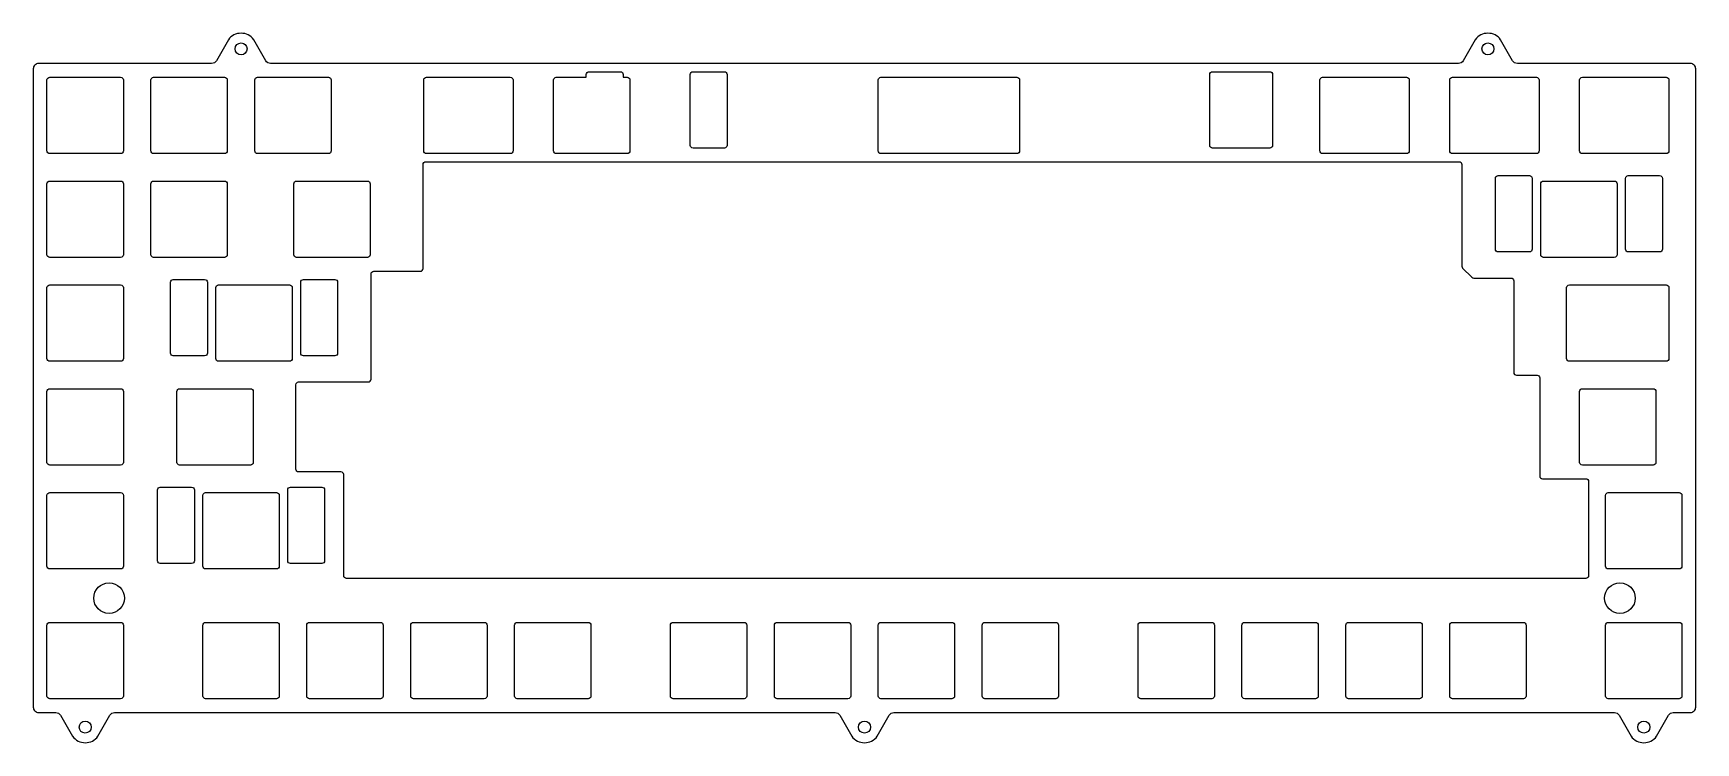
# Model space of a CAD drawing. Header units: millimetres. Extents: x -305 to 0, y -1 to 129.
import ezdxf

# ---------------------------------------------------------------- set-up
doc = ezdxf.new("R2010")
doc.units = ezdxf.units.MM
doc.layers.get('0').update_dxf_attribs({"linetype": 'CONTINUOUS'})

msp = doc.modelspace()

# ---------------------------------------------------------------- linework, layer by layer
for points in [[(-303.8, 123.82, 0.414214), (-304.8, 122.82), (-304.8, 5.76, 0.414214), (-303.8, 4.76), (-300.67, 4.76, -0.269353), (-299.8, 4.26), (-297.6, 0.41, 0.511628), (-292.94, 0.41), (-290.75, 4.26, -0.269353), (-289.88, 4.76), (-157.79, 4.76, -0.269353), (-156.93, 4.26), (-154.73, 0.41, 0.511628), (-150.07, 0.41), (-147.87, 4.26, -0.269353), (-147.01, 4.76), (-14.92, 4.76, -0.269353), (-14.05, 4.26), (-11.85, 0.41, 0.511628), (-7.19, 0.41), (-5, 4.26, -0.269353), (-4.13, 4.76), (-1, 4.76, 0.414214), (0, 5.76), (0, 122.82, 0.414214), (-1, 123.82), (-32.71, 123.82, -0.269353), (-33.58, 124.33), (-35.77, 128.18, 0.511628), (-40.43, 128.18), (-42.63, 124.33, -0.269353), (-43.49, 123.82), (-261.31, 123.82, -0.269353), (-262.17, 124.33), (-264.37, 128.18, 0.511628), (-269.03, 128.18), (-271.23, 124.33, -0.269353), (-272.09, 123.82)], [(-303.8, 123.82, 0.414214), (-304.8, 122.82), (-304.8, 5.76, 0.414214), (-303.8, 4.76), (-300.67, 4.76, -0.269353), (-299.8, 4.26), (-297.6, 0.41, 0.511628), (-292.94, 0.41), (-290.75, 4.26, -0.269353), (-289.88, 4.76), (-157.79, 4.76, -0.269353), (-156.93, 4.26), (-154.73, 0.41, 0.511628), (-150.07, 0.41), (-147.87, 4.26, -0.269353), (-147.01, 4.76), (-14.92, 4.76, -0.269353), (-14.05, 4.26), (-11.85, 0.41, 0.511628), (-7.19, 0.41), (-5, 4.26, -0.269353), (-4.13, 4.76), (-1, 4.76, 0.414214), (0, 5.76), (0, 122.82, 0.414214), (-1, 123.82), (-32.71, 123.82, -0.269353), (-33.58, 124.33), (-35.77, 128.18, 0.511628), (-40.43, 128.18), (-42.63, 124.33, -0.269353), (-43.49, 123.82), (-261.31, 123.82, -0.269353), (-262.17, 124.33), (-264.37, 128.18, 0.511628), (-269.03, 128.18), (-271.23, 124.33, -0.269353), (-272.09, 123.82)], [(-196.65, 121.8), (-196.65, 121.3), (-195.91, 121.3, -0.414214), (-195.41, 120.8), (-195.41, 107.8, -0.414214), (-195.91, 107.3), (-208.91, 107.3, -0.414214), (-209.41, 107.8), (-209.41, 120.8, -0.414214), (-208.91, 121.3), (-203.4, 121.3), (-203.4, 121.8, -0.414214), (-202.9, 122.3), (-197.15, 122.3, -0.414214)], [(-196.65, 121.8), (-196.65, 121.3), (-195.91, 121.3, -0.414214), (-195.41, 120.8), (-195.41, 107.8, -0.414214), (-195.91, 107.3), (-208.91, 107.3, -0.414214), (-209.41, 107.8), (-209.41, 120.8, -0.414214), (-208.91, 121.3), (-203.4, 121.3), (-203.4, 121.8, -0.414214), (-202.9, 122.3), (-197.15, 122.3, -0.414214)], [(-184.34, 108.8), (-184.34, 121.8, -0.414214), (-183.84, 122.3), (-178.09, 122.3, -0.414214), (-177.59, 121.8), (-177.59, 108.8, -0.414214), (-178.09, 108.3), (-183.84, 108.3, -0.414214)], [(-184.34, 108.8), (-184.34, 121.8, -0.414214), (-183.84, 122.3), (-178.09, 122.3, -0.414214), (-177.59, 121.8), (-177.59, 108.8, -0.414214), (-178.09, 108.3), (-183.84, 108.3, -0.414214)], [(-88.6, 122.3), (-78.09, 122.3, -0.414214), (-77.59, 121.8), (-77.59, 108.8, -0.414214), (-78.09, 108.3), (-88.6, 108.3, -0.414214), (-89.1, 108.8), (-89.1, 121.8, -0.414214)], [(-88.6, 122.3), (-78.09, 122.3, -0.414214), (-77.59, 121.8), (-77.59, 108.8, -0.414214), (-78.09, 108.3), (-88.6, 108.3, -0.414214), (-89.1, 108.8), (-89.1, 121.8, -0.414214)], [(-288.78, 107.3), (-301.78, 107.3, -0.414214), (-302.28, 107.8), (-302.28, 120.8, -0.414214), (-301.78, 121.3), (-288.78, 121.3, -0.414214), (-288.28, 120.8), (-288.28, 107.8, -0.414214)], [(-288.78, 107.3), (-301.78, 107.3, -0.414214), (-302.28, 107.8), (-302.28, 120.8, -0.414214), (-301.78, 121.3), (-288.78, 121.3, -0.414214), (-288.28, 120.8), (-288.28, 107.8, -0.414214)], [(-269.73, 107.3), (-282.73, 107.3, -0.414214), (-283.23, 107.8), (-283.23, 120.8, -0.414214), (-282.73, 121.3), (-269.73, 121.3, -0.414214), (-269.23, 120.8), (-269.23, 107.8, -0.414214)], [(-269.73, 107.3), (-282.73, 107.3, -0.414214), (-283.23, 107.8), (-283.23, 120.8, -0.414214), (-282.73, 121.3), (-269.73, 121.3, -0.414214), (-269.23, 120.8), (-269.23, 107.8, -0.414214)], [(-250.68, 107.3), (-263.68, 107.3, -0.414214), (-264.18, 107.8), (-264.18, 120.8, -0.414214), (-263.68, 121.3), (-250.68, 121.3, -0.414214), (-250.18, 120.8), (-250.18, 107.8, -0.414214)], [(-250.68, 107.3), (-263.68, 107.3, -0.414214), (-264.18, 107.8), (-264.18, 120.8, -0.414214), (-263.68, 121.3), (-250.68, 121.3, -0.414214), (-250.18, 120.8), (-250.18, 107.8, -0.414214)], [(-232.72, 121.3), (-217.34, 121.3, -0.414214), (-216.84, 120.8), (-216.84, 107.8, -0.414214), (-217.34, 107.3), (-232.72, 107.3, -0.414214), (-233.22, 107.8), (-233.22, 120.8, -0.414214)], [(-232.72, 121.3), (-217.34, 121.3, -0.414214), (-216.84, 120.8), (-216.84, 107.8, -0.414214), (-217.34, 107.3), (-232.72, 107.3, -0.414214), (-233.22, 107.8), (-233.22, 120.8, -0.414214)], [(-124.47, 107.3), (-149.38, 107.3, -0.414214), (-149.88, 107.8), (-149.88, 120.8, -0.414214), (-149.38, 121.3), (-124.47, 121.3, -0.414214), (-123.97, 120.8), (-123.97, 107.8, -0.414214)], [(-124.47, 107.3), (-149.38, 107.3, -0.414214), (-149.88, 107.8), (-149.88, 120.8, -0.414214), (-149.38, 121.3), (-124.47, 121.3, -0.414214), (-123.97, 120.8), (-123.97, 107.8, -0.414214)], [(-53.03, 107.3), (-68.41, 107.3, -0.414214), (-68.91, 107.8), (-68.91, 120.8, -0.414214), (-68.41, 121.3), (-53.03, 121.3, -0.414214), (-52.53, 120.8), (-52.53, 107.8, -0.414214)], [(-53.03, 107.3), (-68.41, 107.3, -0.414214), (-68.91, 107.8), (-68.91, 120.8, -0.414214), (-68.41, 121.3), (-53.03, 121.3, -0.414214), (-52.53, 120.8), (-52.53, 107.8, -0.414214)], [(-29.22, 107.3), (-44.6, 107.3, -0.414214), (-45.1, 107.8), (-45.1, 120.8, -0.414214), (-44.6, 121.3), (-29.22, 121.3, -0.414214), (-28.72, 120.8), (-28.72, 107.8, -0.414214)], [(-29.22, 107.3), (-44.6, 107.3, -0.414214), (-45.1, 107.8), (-45.1, 120.8, -0.414214), (-44.6, 121.3), (-29.22, 121.3, -0.414214), (-28.72, 120.8), (-28.72, 107.8, -0.414214)], [(-5.41, 107.3), (-20.79, 107.3, -0.414214), (-21.29, 107.8), (-21.29, 120.8, -0.414214), (-20.79, 121.3), (-5.41, 121.3, -0.414214), (-4.91, 120.8), (-4.91, 107.8, -0.414214)], [(-5.41, 107.3), (-20.79, 107.3, -0.414214), (-21.29, 107.8), (-21.29, 120.8, -0.414214), (-20.79, 121.3), (-5.41, 121.3, -0.414214), (-4.91, 120.8), (-4.91, 107.8, -0.414214)], [(-256.65, 49.4), (-256.65, 64.9, -0.414214), (-256.15, 65.4), (-243.36, 65.4, 0.414214), (-242.86, 65.9), (-242.86, 85.2, -0.414214), (-242.36, 85.7), (-233.84, 85.7, 0.414214), (-233.34, 86.2), (-233.34, 105.3, -0.414214), (-232.84, 105.8), (-43.39, 105.8, -0.414214), (-42.89, 105.3), (-42.89, 86.66, 0.198912), (-42.74, 86.3), (-41.03, 84.6, 0.198912), (-40.68, 84.45), (-33.86, 84.45, -0.414214), (-33.36, 83.95), (-33.36, 67.15, 0.414214), (-32.86, 66.65), (-29.1, 66.65, -0.414214), (-28.6, 66.15), (-28.6, 48.15, 0.414214), (-28.1, 47.65), (-20.15, 47.65, -0.414214), (-19.65, 47.15), (-19.65, 29.86, -0.414214), (-20.15, 29.36), (-247.38, 29.36, -0.414214), (-247.88, 29.86), (-247.88, 48.4, 0.414214), (-248.38, 48.9), (-256.15, 48.9, -0.414214)], [(-256.65, 49.4), (-256.65, 64.9, -0.414214), (-256.15, 65.4), (-243.36, 65.4, 0.414214), (-242.86, 65.9), (-242.86, 85.2, -0.414214), (-242.36, 85.7), (-233.84, 85.7, 0.414214), (-233.34, 86.2), (-233.34, 105.3, -0.414214), (-232.84, 105.8), (-43.39, 105.8, -0.414214), (-42.89, 105.3), (-42.89, 86.66, 0.198912), (-42.74, 86.3), (-41.03, 84.6, 0.198912), (-40.68, 84.45), (-33.86, 84.45, -0.414214), (-33.36, 83.95), (-33.36, 67.15, 0.414214), (-32.86, 66.65), (-29.1, 66.65, -0.414214), (-28.6, 66.15), (-28.6, 48.15, 0.414214), (-28.1, 47.65), (-20.15, 47.65, -0.414214), (-19.65, 47.15), (-19.65, 29.86, -0.414214), (-20.15, 29.36), (-247.38, 29.36, -0.414214), (-247.88, 29.86), (-247.88, 48.4, 0.414214), (-248.38, 48.9), (-256.15, 48.9, -0.414214)], [(-302.28, 88.75), (-302.28, 101.75, -0.414214), (-301.78, 102.25), (-288.78, 102.25, -0.414214), (-288.28, 101.75), (-288.28, 88.75, -0.414214), (-288.78, 88.25), (-301.78, 88.25, -0.414214)], [(-302.28, 88.75), (-302.28, 101.75, -0.414214), (-301.78, 102.25), (-288.78, 102.25, -0.414214), (-288.28, 101.75), (-288.28, 88.75, -0.414214), (-288.78, 88.25), (-301.78, 88.25, -0.414214)], [(-269.73, 88.25), (-282.73, 88.25, -0.414214), (-283.23, 88.75), (-283.23, 101.75, -0.414214), (-282.73, 102.25), (-269.73, 102.25, -0.414214), (-269.23, 101.75), (-269.23, 88.75, -0.414214)], [(-269.73, 88.25), (-282.73, 88.25, -0.414214), (-283.23, 88.75), (-283.23, 101.75, -0.414214), (-282.73, 102.25), (-269.73, 102.25, -0.414214), (-269.23, 101.75), (-269.23, 88.75, -0.414214)], [(-243.53, 88.25), (-256.53, 88.25, -0.414214), (-257.03, 88.75), (-257.03, 101.75, -0.414214), (-256.53, 102.25), (-243.53, 102.25, -0.414214), (-243.03, 101.75), (-243.03, 88.75, -0.414214)], [(-243.53, 88.25), (-256.53, 88.25, -0.414214), (-257.03, 88.75), (-257.03, 101.75, -0.414214), (-256.53, 102.25), (-243.53, 102.25, -0.414214), (-243.03, 101.75), (-243.03, 88.75, -0.414214)], [(-30.49, 89.25), (-36.24, 89.25, -0.414214), (-36.74, 89.75), (-36.74, 102.75, -0.414214), (-36.24, 103.25), (-30.49, 103.25, -0.414214), (-29.99, 102.75), (-29.99, 89.75, -0.414214)], [(-30.49, 89.25), (-36.24, 89.25, -0.414214), (-36.74, 89.75), (-36.74, 102.75, -0.414214), (-36.24, 103.25), (-30.49, 103.25, -0.414214), (-29.99, 102.75), (-29.99, 89.75, -0.414214)], [(-14.93, 88.25), (-27.93, 88.25, -0.414214), (-28.43, 88.75), (-28.43, 101.75, -0.414214), (-27.93, 102.25), (-14.93, 102.25, -0.414214), (-14.43, 101.75), (-14.43, 88.75, -0.414214)], [(-14.93, 88.25), (-27.93, 88.25, -0.414214), (-28.43, 88.75), (-28.43, 101.75, -0.414214), (-27.93, 102.25), (-14.93, 102.25, -0.414214), (-14.43, 101.75), (-14.43, 88.75, -0.414214)], [(-12.87, 89.75), (-12.87, 102.75, -0.414214), (-12.37, 103.25), (-6.62, 103.25, -0.414214), (-6.12, 102.75), (-6.12, 89.75, -0.414214), (-6.62, 89.25), (-12.37, 89.25, -0.414214)], [(-12.87, 89.75), (-12.87, 102.75, -0.414214), (-12.37, 103.25), (-6.62, 103.25, -0.414214), (-6.12, 102.75), (-6.12, 89.75, -0.414214), (-6.62, 89.25), (-12.37, 89.25, -0.414214)], [(-288.78, 69.2), (-301.78, 69.2, -0.414214), (-302.28, 69.7), (-302.28, 82.7, -0.414214), (-301.78, 83.2), (-288.78, 83.2, -0.414214), (-288.28, 82.7), (-288.28, 69.7, -0.414214)], [(-288.78, 69.2), (-301.78, 69.2, -0.414214), (-302.28, 69.7), (-302.28, 82.7, -0.414214), (-301.78, 83.2), (-288.78, 83.2, -0.414214), (-288.28, 82.7), (-288.28, 69.7, -0.414214)], [(-273.38, 70.2), (-279.13, 70.2, -0.414214), (-279.63, 70.7), (-279.63, 83.7, -0.414214), (-279.13, 84.2), (-273.38, 84.2, -0.414214), (-272.88, 83.7), (-272.88, 70.7, -0.414214)], [(-273.38, 70.2), (-279.13, 70.2, -0.414214), (-279.63, 70.7), (-279.63, 83.7, -0.414214), (-279.13, 84.2), (-273.38, 84.2, -0.414214), (-272.88, 83.7), (-272.88, 70.7, -0.414214)], [(-257.82, 69.2), (-270.82, 69.2, -0.414214), (-271.32, 69.7), (-271.32, 82.7, -0.414214), (-270.82, 83.2), (-257.82, 83.2, -0.414214), (-257.32, 82.7), (-257.32, 69.7, -0.414214)], [(-257.82, 69.2), (-270.82, 69.2, -0.414214), (-271.32, 69.7), (-271.32, 82.7, -0.414214), (-270.82, 83.2), (-257.82, 83.2, -0.414214), (-257.32, 82.7), (-257.32, 69.7, -0.414214)], [(-249.51, 70.2), (-255.26, 70.2, -0.414214), (-255.76, 70.7), (-255.76, 83.7, -0.414214), (-255.26, 84.2), (-249.51, 84.2, -0.414214), (-249.01, 83.7), (-249.01, 70.7, -0.414214)], [(-249.51, 70.2), (-255.26, 70.2, -0.414214), (-255.76, 70.7), (-255.76, 83.7, -0.414214), (-255.26, 84.2), (-249.51, 84.2, -0.414214), (-249.01, 83.7), (-249.01, 70.7, -0.414214)], [(-23.17, 83.2), (-5.41, 83.2, -0.414214), (-4.91, 82.7), (-4.91, 69.7, -0.414214), (-5.41, 69.2), (-23.17, 69.2, -0.414214), (-23.67, 69.7), (-23.67, 82.7, -0.414214)], [(-23.17, 83.2), (-5.41, 83.2, -0.414214), (-4.91, 82.7), (-4.91, 69.7, -0.414214), (-5.41, 69.2), (-23.17, 69.2, -0.414214), (-23.67, 69.7), (-23.67, 82.7, -0.414214)], [(-302.28, 50.65), (-302.28, 63.65, -0.414214), (-301.78, 64.15), (-288.78, 64.15, -0.414214), (-288.28, 63.65), (-288.28, 50.65, -0.414214), (-288.78, 50.15), (-301.78, 50.15, -0.414214)], [(-302.28, 50.65), (-302.28, 63.65, -0.414214), (-301.78, 64.15), (-288.78, 64.15, -0.414214), (-288.28, 63.65), (-288.28, 50.65, -0.414214), (-288.78, 50.15), (-301.78, 50.15, -0.414214)], [(-264.96, 50.15), (-277.96, 50.15, -0.414214), (-278.46, 50.65), (-278.46, 63.65, -0.414214), (-277.96, 64.15), (-264.96, 64.15, -0.414214), (-264.46, 63.65), (-264.46, 50.65, -0.414214)], [(-264.96, 50.15), (-277.96, 50.15, -0.414214), (-278.46, 50.65), (-278.46, 63.65, -0.414214), (-277.96, 64.15), (-264.96, 64.15, -0.414214), (-264.46, 63.65), (-264.46, 50.65, -0.414214)], [(-7.79, 50.15), (-20.79, 50.15, -0.414214), (-21.29, 50.65), (-21.29, 63.65, -0.414214), (-20.79, 64.15), (-7.79, 64.15, -0.414214), (-7.29, 63.65), (-7.29, 50.65, -0.414214)], [(-7.79, 50.15), (-20.79, 50.15, -0.414214), (-21.29, 50.65), (-21.29, 63.65, -0.414214), (-20.79, 64.15), (-7.79, 64.15, -0.414214), (-7.29, 63.65), (-7.29, 50.65, -0.414214)], [(-275.76, 32.1), (-281.51, 32.1, -0.414214), (-282.01, 32.6), (-282.01, 45.6, -0.414214), (-281.51, 46.1), (-275.76, 46.1, -0.414214), (-275.26, 45.6), (-275.26, 32.6, -0.414214)], [(-275.76, 32.1), (-281.51, 32.1, -0.414214), (-282.01, 32.6), (-282.01, 45.6, -0.414214), (-281.51, 46.1), (-275.76, 46.1, -0.414214), (-275.26, 45.6), (-275.26, 32.6, -0.414214)], [(-251.89, 32.1), (-257.64, 32.1, -0.414214), (-258.14, 32.6), (-258.14, 45.6, -0.414214), (-257.64, 46.1), (-251.89, 46.1, -0.414214), (-251.39, 45.6), (-251.39, 32.6, -0.414214)], [(-251.89, 32.1), (-257.64, 32.1, -0.414214), (-258.14, 32.6), (-258.14, 45.6, -0.414214), (-257.64, 46.1), (-251.89, 46.1, -0.414214), (-251.39, 45.6), (-251.39, 32.6, -0.414214)], [(-288.78, 31.1), (-301.78, 31.1, -0.414214), (-302.28, 31.6), (-302.28, 44.6, -0.414214), (-301.78, 45.1), (-288.78, 45.1, -0.414214), (-288.28, 44.6), (-288.28, 31.6, -0.414214)], [(-288.78, 31.1), (-301.78, 31.1, -0.414214), (-302.28, 31.6), (-302.28, 44.6, -0.414214), (-301.78, 45.1), (-288.78, 45.1, -0.414214), (-288.28, 44.6), (-288.28, 31.6, -0.414214)], [(-260.2, 31.1), (-273.2, 31.1, -0.414214), (-273.7, 31.6), (-273.7, 44.6, -0.414214), (-273.2, 45.1), (-260.2, 45.1, -0.414214), (-259.7, 44.6), (-259.7, 31.6, -0.414214)], [(-260.2, 31.1), (-273.2, 31.1, -0.414214), (-273.7, 31.6), (-273.7, 44.6, -0.414214), (-273.2, 45.1), (-260.2, 45.1, -0.414214), (-259.7, 44.6), (-259.7, 31.6, -0.414214)], [(-16.53, 31.6), (-16.53, 44.6, -0.414214), (-16.03, 45.1), (-3.03, 45.1, -0.414214), (-2.53, 44.6), (-2.53, 31.6, -0.414214), (-3.03, 31.1), (-16.03, 31.1, -0.414214)], [(-16.53, 31.6), (-16.53, 44.6, -0.414214), (-16.03, 45.1), (-3.03, 45.1, -0.414214), (-2.53, 44.6), (-2.53, 31.6, -0.414214), (-3.03, 31.1), (-16.03, 31.1, -0.414214)], [(-302.28, 7.79), (-302.28, 20.79, -0.414214), (-301.78, 21.29), (-288.78, 21.29, -0.414214), (-288.28, 20.79), (-288.28, 7.79, -0.414214), (-288.78, 7.29), (-301.78, 7.29, -0.414214)], [(-302.28, 7.79), (-302.28, 20.79, -0.414214), (-301.78, 21.29), (-288.78, 21.29, -0.414214), (-288.28, 20.79), (-288.28, 7.79, -0.414214), (-288.78, 7.29), (-301.78, 7.29, -0.414214)], [(-260.2, 7.29), (-273.2, 7.29, -0.414214), (-273.7, 7.79), (-273.7, 20.79, -0.414214), (-273.2, 21.29), (-260.2, 21.29, -0.414214), (-259.7, 20.79), (-259.7, 7.79, -0.414214)], [(-260.2, 7.29), (-273.2, 7.29, -0.414214), (-273.7, 7.79), (-273.7, 20.79, -0.414214), (-273.2, 21.29), (-260.2, 21.29, -0.414214), (-259.7, 20.79), (-259.7, 7.79, -0.414214)], [(-241.15, 7.29), (-254.15, 7.29, -0.414214), (-254.65, 7.79), (-254.65, 20.79, -0.414214), (-254.15, 21.29), (-241.15, 21.29, -0.414214), (-240.65, 20.79), (-240.65, 7.79, -0.414214)], [(-241.15, 7.29), (-254.15, 7.29, -0.414214), (-254.65, 7.79), (-254.65, 20.79, -0.414214), (-254.15, 21.29), (-241.15, 21.29, -0.414214), (-240.65, 20.79), (-240.65, 7.79, -0.414214)], [(-235.6, 7.79), (-235.6, 20.79, -0.414214), (-235.1, 21.29), (-222.1, 21.29, -0.414214), (-221.6, 20.79), (-221.6, 7.79, -0.414214), (-222.1, 7.29), (-235.1, 7.29, -0.414214)], [(-235.6, 7.79), (-235.6, 20.79, -0.414214), (-235.1, 21.29), (-222.1, 21.29, -0.414214), (-221.6, 20.79), (-221.6, 7.79, -0.414214), (-222.1, 7.29), (-235.1, 7.29, -0.414214)], [(-203.05, 7.29), (-216.05, 7.29, -0.414214), (-216.55, 7.79), (-216.55, 20.79, -0.414214), (-216.05, 21.29), (-203.05, 21.29, -0.414214), (-202.55, 20.79), (-202.55, 7.79, -0.414214)], [(-203.05, 7.29), (-216.05, 7.29, -0.414214), (-216.55, 7.79), (-216.55, 20.79, -0.414214), (-216.05, 21.29), (-203.05, 21.29, -0.414214), (-202.55, 20.79), (-202.55, 7.79, -0.414214)], [(-187.98, 7.79), (-187.98, 20.79, -0.414214), (-187.48, 21.29), (-174.48, 21.29, -0.414214), (-173.98, 20.79), (-173.98, 7.79, -0.414214), (-174.48, 7.29), (-187.48, 7.29, -0.414214)], [(-187.98, 7.79), (-187.98, 20.79, -0.414214), (-187.48, 21.29), (-174.48, 21.29, -0.414214), (-173.98, 20.79), (-173.98, 7.79, -0.414214), (-174.48, 7.29), (-187.48, 7.29, -0.414214)], [(-168.93, 7.79), (-168.93, 20.79, -0.414214), (-168.43, 21.29), (-155.43, 21.29, -0.414214), (-154.93, 20.79), (-154.93, 7.79, -0.414214), (-155.43, 7.29), (-168.43, 7.29, -0.414214)], [(-168.93, 7.79), (-168.93, 20.79, -0.414214), (-168.43, 21.29), (-155.43, 21.29, -0.414214), (-154.93, 20.79), (-154.93, 7.79, -0.414214), (-155.43, 7.29), (-168.43, 7.29, -0.414214)], [(-136.38, 7.29), (-149.38, 7.29, -0.414214), (-149.88, 7.79), (-149.88, 20.79, -0.414214), (-149.38, 21.29), (-136.38, 21.29, -0.414214), (-135.88, 20.79), (-135.88, 7.79, -0.414214)], [(-136.38, 7.29), (-149.38, 7.29, -0.414214), (-149.88, 7.79), (-149.88, 20.79, -0.414214), (-149.38, 21.29), (-136.38, 21.29, -0.414214), (-135.88, 20.79), (-135.88, 7.79, -0.414214)], [(-117.33, 7.29), (-130.33, 7.29, -0.414214), (-130.83, 7.79), (-130.83, 20.79, -0.414214), (-130.33, 21.29), (-117.33, 21.29, -0.414214), (-116.83, 20.79), (-116.83, 7.79, -0.414214)], [(-117.33, 7.29), (-130.33, 7.29, -0.414214), (-130.83, 7.79), (-130.83, 20.79, -0.414214), (-130.33, 21.29), (-117.33, 21.29, -0.414214), (-116.83, 20.79), (-116.83, 7.79, -0.414214)], [(-88.75, 7.29), (-101.75, 7.29, -0.414214), (-102.25, 7.79), (-102.25, 20.79, -0.414214), (-101.75, 21.29), (-88.75, 21.29, -0.414214), (-88.25, 20.79), (-88.25, 7.79, -0.414214)], [(-88.75, 7.29), (-101.75, 7.29, -0.414214), (-102.25, 7.79), (-102.25, 20.79, -0.414214), (-101.75, 21.29), (-88.75, 21.29, -0.414214), (-88.25, 20.79), (-88.25, 7.79, -0.414214)], [(-69.7, 7.29), (-82.7, 7.29, -0.414214), (-83.2, 7.79), (-83.2, 20.79, -0.414214), (-82.7, 21.29), (-69.7, 21.29, -0.414214), (-69.2, 20.79), (-69.2, 7.79, -0.414214)], [(-69.7, 7.29), (-82.7, 7.29, -0.414214), (-83.2, 7.79), (-83.2, 20.79, -0.414214), (-82.7, 21.29), (-69.7, 21.29, -0.414214), (-69.2, 20.79), (-69.2, 7.79, -0.414214)], [(-50.65, 7.29), (-63.65, 7.29, -0.414214), (-64.15, 7.79), (-64.15, 20.79, -0.414214), (-63.65, 21.29), (-50.65, 21.29, -0.414214), (-50.15, 20.79), (-50.15, 7.79, -0.414214)], [(-50.65, 7.29), (-63.65, 7.29, -0.414214), (-64.15, 7.79), (-64.15, 20.79, -0.414214), (-63.65, 21.29), (-50.65, 21.29, -0.414214), (-50.15, 20.79), (-50.15, 7.79, -0.414214)], [(-31.6, 7.29), (-44.6, 7.29, -0.414214), (-45.1, 7.79), (-45.1, 20.79, -0.414214), (-44.6, 21.29), (-31.6, 21.29, -0.414214), (-31.1, 20.79), (-31.1, 7.79, -0.414214)], [(-31.6, 7.29), (-44.6, 7.29, -0.414214), (-45.1, 7.79), (-45.1, 20.79, -0.414214), (-44.6, 21.29), (-31.6, 21.29, -0.414214), (-31.1, 20.79), (-31.1, 7.79, -0.414214)], [(-16.53, 7.79), (-16.53, 20.79, -0.414214), (-16.03, 21.29), (-3.03, 21.29, -0.414214), (-2.53, 20.79), (-2.53, 7.79, -0.414214), (-3.03, 7.29), (-16.03, 7.29, -0.414214)], [(-16.53, 7.79), (-16.53, 20.79, -0.414214), (-16.03, 21.29), (-3.03, 21.29, -0.414214), (-2.53, 20.79), (-2.53, 7.79, -0.414214), (-3.03, 7.29), (-16.03, 7.29, -0.414214)]]:
    msp.add_lwpolyline(points, format="xyb", close=True)
for centre, radius in [((-266.7, 126.5, 0), 1.1), ((-266.7, 126.5), 1.1), ((-38.1, 126.5, 0), 1.1), ((-38.1, 126.5), 1.1), ((-290.9, 25.75), 2.8), ((-290.9, 25.75), 2.8), ((-13.9, 25.75), 2.8), ((-13.9, 25.75), 2.8), ((-295.27, 2.09, 0), 1.1), ((-295.27, 2.09), 1.1), ((-152.4, 2.09, 0), 1.1), ((-152.4, 2.09), 1.1), ((-9.52, 2.09, 0), 1.1), ((-9.52, 2.09), 1.1)]:
    msp.add_circle(centre, radius)

doc.saveas('drawing.dxf')
